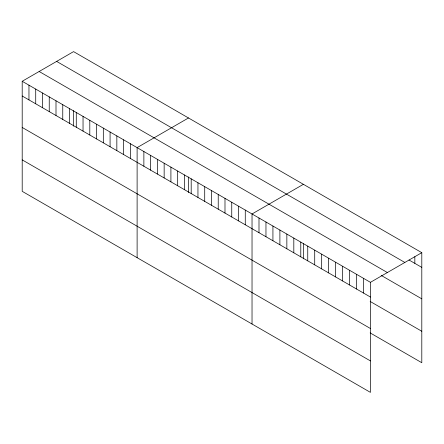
<?xml version="1.0" encoding="UTF-8"?>
<svg xmlns="http://www.w3.org/2000/svg" width="444" height="444" viewBox="0 0 444 444"><rect width="100%" height="100%" fill="white"/><g stroke="black" fill="none" stroke-linecap="round" stroke-linejoin="round"><path stroke-width="0.67" d="M22.2 81.28L370.429 282.329L370.429 392.379L22.2 191.331L22.2 81.28L73.571 51.621L421.8 252.669L421.8 362.72L370.146 332.9M188.489 117.965L137.113 147.624L137.113 257.675M303.402 184.31L252.031 213.969L252.031 324.026M370.429 282.329L421.8 252.669M409.029 260.012L421.8 267.382M56.621 61.405L404.845 262.454M39.155 71.49L387.379 272.538M381.174 275.391L421.8 298.845M22.2 95.998L370.429 297.042M370.146 301.437L421.8 331.263M22.2 127.456L370.429 328.505M22.2 159.873L370.429 360.916M414.835 256.676L414.835 263.364M363.464 278.305L363.464 293.023M356.499 274.287L356.499 289M349.533 270.263L349.533 284.981M342.568 266.245L342.568 280.958M335.609 262.221L335.609 276.939M328.643 258.203L328.643 272.916M321.678 254.179L321.678 268.898M314.713 250.161L314.713 264.874M307.748 246.137L307.748 260.856M303.402 243.318L303.402 258.852M300.782 242.119L300.782 256.832M293.817 238.095L293.817 252.814M286.852 234.077L286.852 248.79M279.892 230.053L279.892 244.772M272.927 226.035L272.927 240.748M265.962 222.011L265.962 236.73M258.996 217.993L258.996 232.706M245.271 210.068L245.271 224.786M238.511 206.166L238.511 220.884M231.751 202.264L231.751 216.977M224.991 198.363L224.991 213.076M218.232 194.455L218.232 209.174M211.472 190.554L211.472 205.272M204.712 186.652L204.712 201.371M197.952 182.75L197.952 197.463M191.192 178.849L191.192 193.562M188.489 176.973L188.489 192.507M184.432 174.942L184.432 189.66M177.672 171.04L177.672 185.758M170.912 167.138L170.912 181.857M164.152 163.237L164.152 177.955M157.392 159.335L157.392 174.048M150.633 155.428L150.633 170.146M143.873 151.526L143.873 166.245M130.358 143.723L130.358 158.441M123.599 139.821L123.599 154.534M116.839 135.92L116.839 150.633M110.079 132.012L110.079 146.731M103.319 128.111L103.319 142.829M96.559 124.209L96.559 138.928M89.799 120.307L89.799 135.02M83.039 116.406L83.039 131.119M76.279 112.499L76.279 127.217M73.571 110.628L73.571 126.163M69.519 108.597L69.519 123.315M62.759 104.695L62.759 119.414M56 100.794L56 115.507M49.24 96.892L49.24 111.605M42.48 92.985L42.48 107.703M35.72 89.083L35.72 103.802M28.96 85.181L28.96 99.9"/></g></svg>
